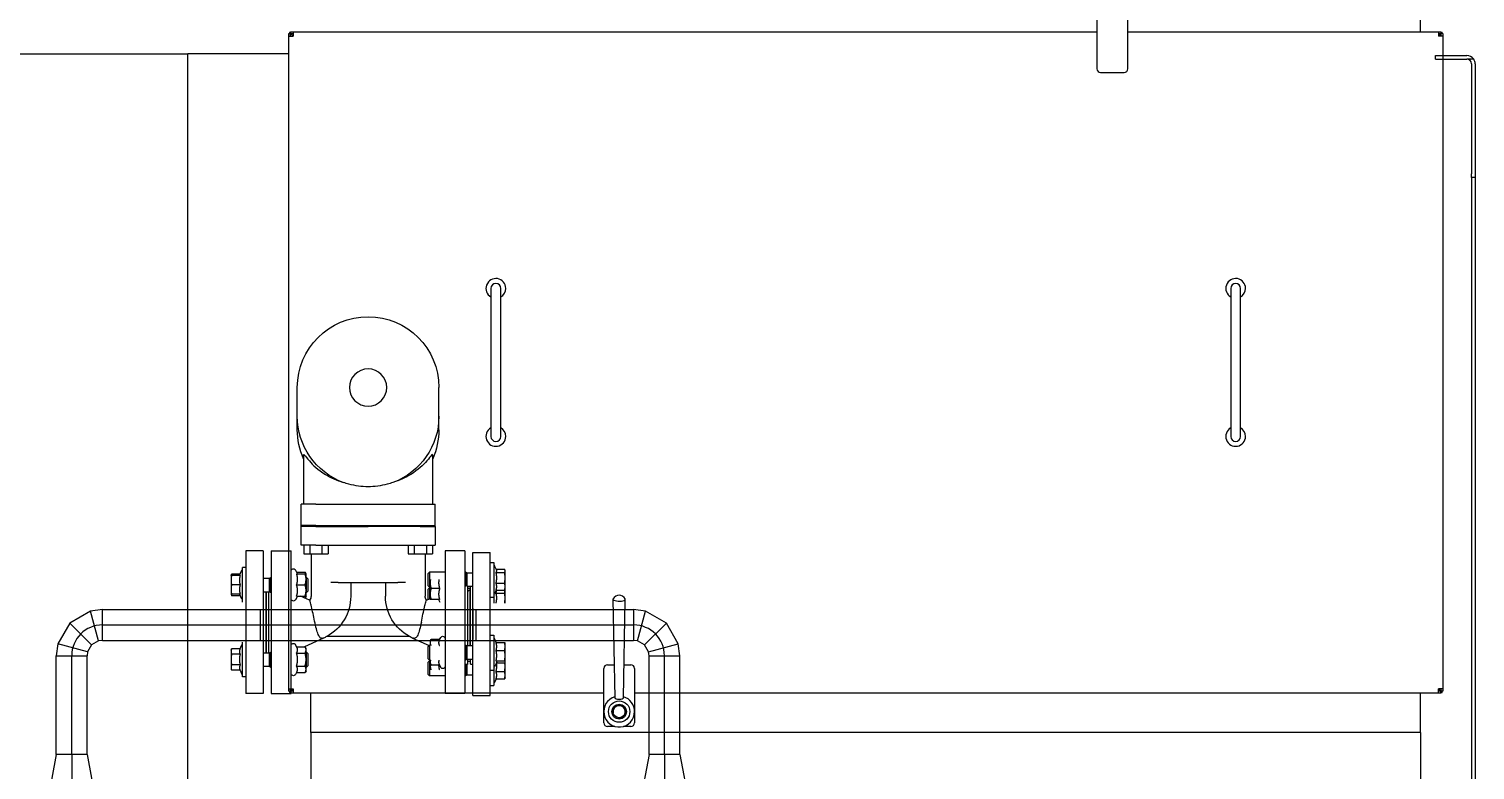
# Model space of a CAD drawing. Extents: x -681219 to -550379, y -242630 to -158199.
# Drawn here: x -580142 to -578969, y -224747 to -224146 of the extents above; entities that cross this region are included whole.
import ezdxf

# ---------------------------------------------------------------- set-up
doc = ezdxf.new("R2010")
doc.units = 0
doc.header["$LTSCALE"] = 1000
doc.linetypes.add('C2', pattern=[17, 14, -1, 1, -1])
doc.layers.get('0').update_dxf_attribs({"linetype": 'CONTINUOUS'})
for name, color, linetype in [('10', 1, 'CONTINUOUS'), ('DOTE_油脂（绿）', 7, 'CONTINUOUS'), ('GZDH011002241', 7, 'CONTINUOUS'), ('GZDH011002641', 7, 'CONTINUOUS'), ('GZDH011002741', 7, 'CONTINUOUS'), ('GZDH011002791', 7, 'CONTINUOUS'), ('GZDH011002821', 7, 'CONTINUOUS'), ('GZDH011002991', 7, 'CONTINUOUS'), ('GZDH011029721', 7, 'CONTINUOUS'), ('GZDH011032031', 7, 'CONTINUOUS'), ('GZDH011032261', 7, 'CONTINUOUS'), ('GZDH011039051', 7, 'CONTINUOUS'), ('PIPE-双管', 4, 'CONTINUOUS'), ('PIPE-油脂（绿）', 3, 'CONTINUOUS'), ('PIPE-给水', 3, 'CONTINUOUS'), ('Q02990157', 7, 'CONTINUOUS'), ('Q02990160', 7, 'CONTINUOUS'), ('中心线', 4, 'C2'), ('辅助线', 11, 'CONTINUOUS')]:
    doc.layers.add(name, color=color, linetype=linetype)
doc.layers.add('HEAT EXCHANGER', color=1, linetype='CONTINUOUS', lineweight=25)

# ---------------------------------------------------------------- blocks, each defined once
blk = doc.blocks.new('HEAT EXCHANGER')
at = {"layer": 'HEAT EXCHANGER'}
for p, q in [((4126, -929.5), (4151.2, -929.5)), ((4126, -932.5), (4126, -929.5)), ((4126, -932.5), (4151.2, -932.5)), ((4156.8, -932.5), (4151.2, -932.5)), ((4155, -936.3), (4155, -1025.5)), ((4158, -936.3), (4158, -1025.5)), ((4155, -1028.5), (4155, -1025.5)), ((4155, -1028.5), (4155, -1528.5)), ((4158, -1028.5), (4155, -1028.5)), ((4158, -1025.5), (4158, -1028.5)), ((4158, -1028.5), (4158, -1528.5))]:
    blk.add_line(p, q, dxfattribs=at)
for radius, start, end in [(6.8, 33.9745, 90), (3.8, 0, 90), (6.8, 0, 33.9745)]:
    blk.add_arc((4151.2, -936.3), radius, start, end, dxfattribs=at)
blk = doc.blocks.new('fushitu')
at = {"layer": 'GZDH011002241', "color": 7, "linetype": 'Continuous'}
for p, q in [((-712.5, -1092), (-712.5, -1048)), ((-709.5, -1045), (-704, -1045)), ((-696, -1045), (-690.5, -1045)), ((-687.5, -1048), (-687.5, -1092)), ((-703.5, -1095), (-709.5, -1095)), ((-690.5, -1095), (-696.5, -1095))]:
    blk.add_line(p, q, dxfattribs=at)
for centre, start, end in [((-709.5, -1048), 90, 180), ((-690.5, -1048), 0, 90), ((-709.5, -1092), 180, 270), ((-690.5, -1092), 270, 0)]:
    blk.add_arc(centre, 3, start, end, dxfattribs=at)
at = {"layer": 'GZDH011002641', "color": 7, "linetype": 'Continuous'}
for p, q in [((-950, -1095.5), (-950, -1068)), ((-50, -1095.5), (-50, -1068)), ((-950, -1100), (-950, -1095.5)), ((-50, -1100), (-50, -1095.5))]:
    blk.add_line(p, q, dxfattribs=at)
at = {"layer": 'GZDH011002741', "color": 7, "linetype": 'Continuous'}
for radius in [6, 5]:
    blk.add_circle((-700, -1083), radius, dxfattribs=at)
blk.add_arc((-700, -1083), 4.93, 255, 195, dxfattribs=at)
at = {"layer": 'GZDH011002791', "color": 7, "linetype": 'Continuous'}
for p, q in [((-50, -1100), (-950, -1100)), ((-950, -1100), (-950, -1800)), ((-50, -1100), (-50, -1800))]:
    blk.add_line(p, q, dxfattribs=at)
at = {"layer": 'GZDH011002821', "color": 7, "linetype": 'Continuous'}
for p, q in [((-1950, -550), (-1050, -550)), ((-1050, -550), (-1050, -1800))]:
    blk.add_line(p, q, dxfattribs=at)
at = {"layer": 'GZDH011002991', "color": 7, "linetype": 'Continuous'}
for p, q in [((-50, -532), (-50, -498)), ((-1050, -550), (-1049.8, -550))]:
    blk.add_line(p, q, dxfattribs=at)
at = {"layer": 'GZDH011029721', "color": 7, "linetype": 'Continuous'}
for p, q in [((-312.5, -468), (-312.5, -562)), ((-287.5, -562), (-287.5, -468)), ((-309.5, -565), (-290.5, -565))]:
    blk.add_line(p, q, dxfattribs=at)
for centre, start, end in [((-309.5, -562), 180, 270), ((-290.5, -562), 270, 0)]:
    blk.add_arc(centre, 3, start, end, dxfattribs=at)
at = {"layer": 'GZDH011032031', "color": 7, "linetype": 'Continuous'}
for p, q in [((-967.5, -532.5), (-967.5, -533.5)), ((-967.5, -532.5), (-964.5, -535.5)), ((-966.5, -532.5), (-967.5, -532.5)), ((-32.5, -532.5), (-35.5, -535.5)), ((-32.5, -532.5), (-33.5, -532.5)), ((-32.5, -533.5), (-32.5, -532.5)), ((-967.5, -1067.5), (-964.5, -1064.5)), ((-967.5, -1066.5), (-967.5, -1067.5)), ((-32.5, -1067.5), (-35.5, -1064.5)), ((-32.5, -1067.5), (-32.5, -1066.5)), ((-967.5, -1067.5), (-966.5, -1067.5)), ((-33.5, -1067.5), (-32.5, -1067.5))]:
    blk.add_line(p, q, dxfattribs=at)
at = {"layer": 'GZDH011032261', "color": 7, "linetype": 'Continuous'}
for p, q in [((-968, -533.5), (-966.5, -533.5)), ((-968, -535.5), (-968, -533.5)), ((-968, -535.5), (-964.5, -535.5)), ((-968, -1064.5), (-968, -535.5)), ((-966.5, -532), (-966.5, -533.5)), ((-966.5, -532), (-964.5, -532)), ((-966.5, -533.5), (-964.5, -533.5)), ((-966.5, -535.5), (-966.5, -533.5)), ((-964.5, -532), (-964.5, -535.5)), ((-964.5, -532), (-312.5, -532)), ((-287.5, -532), (-35.5, -532)), ((-35.5, -532), (-35.5, -535.5)), ((-35.5, -532), (-33.5, -532)), ((-35.5, -533.5), (-33.5, -533.5)), ((-32, -535.5), (-35.5, -535.5)), ((-33.5, -532), (-33.5, -533.5)), ((-32, -533.5), (-33.5, -533.5)), ((-33.5, -533.5), (-33.5, -535.5)), ((-32, -533.5), (-32, -535.5)), ((-32, -535.5), (-32, -1064.5)), ((-968, -1064.5), (-964.5, -1064.5)), ((-968, -1066.5), (-968, -1064.5)), ((-968, -1066.5), (-966.5, -1066.5)), ((-966.5, -1066.5), (-966.5, -1064.5)), ((-966.5, -1068), (-966.5, -1066.5)), ((-964.5, -1066.5), (-966.5, -1066.5)), ((-964.5, -1064.5), (-964.5, -1068)), ((-32, -1064.5), (-35.5, -1064.5)), ((-35.5, -1068), (-35.5, -1064.5)), ((-33.5, -1066.5), (-35.5, -1066.5)), ((-33.5, -1064.5), (-33.5, -1066.5)), ((-32, -1066.5), (-33.5, -1066.5)), ((-33.5, -1068), (-33.5, -1066.5)), ((-32, -1064.5), (-32, -1066.5)), ((-964.5, -1068), (-966.5, -1068)), ((-712.5, -1068), (-964.5, -1068)), ((-35.5, -1068), (-687.5, -1068)), ((-33.5, -1068), (-35.5, -1068))]:
    blk.add_line(p, q, dxfattribs=at)
at = {"layer": 'GZDH011039051', "color": 7, "linetype": 'Continuous'}
for p, q in [((-1044, -550), (-1049.8, -550)), ((-968, -550), (-1044, -550))]:
    blk.add_line(p, q, dxfattribs=at)
at = {"layer": 'Q02990157', "color": 7, "linetype": 'Continuous'}
for p, q in [((-705, -991.9), (-703.5, -1071.7)), ((-696.5, -1071.7), (-695, -991.9))]:
    blk.add_line(p, q, dxfattribs=at)
blk.add_circle((-700, -1083), 8.67, dxfattribs=at)
for centre, radius, start, end in [((-700, -994.4), 5.67, 90, 149.9478), ((-700, -994.4), 5.67, 30.0522, 90), ((-700, -1083), 12.5, 106.4019, 0), ((-700, -1083), 12.5, 0, 73.5981)]:
    blk.add_arc(centre, radius, start, end, dxfattribs=at)
for centre, major_axis, start_param, end_param in [((-700, -991.8), (-5, 0), 0, 3.33695), ((-700, -991.8), (-5, 0), 6.087828, 6.283185), ((-700, -1071.7), (-3.52, 0), 0.006353, 3.135239)]:
    blk.add_ellipse(centre, major_axis=major_axis, ratio=0.34202, start_param=start_param, end_param=end_param, dxfattribs=at)
at = {"layer": 'Q02990160', "color": 7, "linetype": 'Continuous'}
for p, q in [((-804, -740), (-804, -754)), ((-796, -754), (-796, -740)), ((-204, -740), (-204, -754)), ((-196, -754), (-196, -740)), ((-804, -754), (-804, -846)), ((-796, -846), (-796, -754)), ((-204, -754), (-204, -846)), ((-196, -846), (-196, -754)), ((-804, -846), (-804, -860)), ((-796, -860), (-796, -846)), ((-204, -846), (-204, -860)), ((-196, -860), (-196, -846))]:
    blk.add_line(p, q, dxfattribs=at)
for centre, radius, start, end in [((-800, -740), 8, 0, 240), ((-800, -740), 4, 0, 180), ((-200, -740), 8, 0, 240), ((-200, -740), 4, 0, 180), ((-800, -740), 8, 300, 0), ((-200, -740), 8, 300, 0), ((-800, -860), 8, 120, 0), ((-800, -860), 8, 0, 60), ((-200, -860), 8, 120, 0), ((-200, -860), 8, 0, 60), ((-800, -860), 4, 180, 0), ((-200, -860), 4, 180, 0)]:
    blk.add_arc(centre, radius, start, end, dxfattribs=at)
at = {"layer": '辅助线'}
blk.add_blockref('HEAT EXCHANGER', (-4163.8, 378.3), dxfattribs=at)
blk = doc.blocks.new('24SE')
at = {"layer": '10', "color": 0}
for p, q in [((-548478.5, -184162.8), (-548478.5, -184128.6)), ((-548363.8, -184162.8), (-548363.8, -184128.6)), ((-548363.8, -184162.8), (-548363.8, -184151.8)), ((-548473.5, -184183.3), (-548473.5, -184223.2)), ((-548368.9, -184183.3), (-548368.9, -184223.2)), ((-548475.5, -184240.3), (-548475.5, -184223.2)), ((-548463.5, -184223.2), (-548475.5, -184223.2)), ((-548378.9, -184223.2), (-548463.5, -184223.2)), ((-548378.9, -184223.2), (-548366.9, -184223.2)), ((-548366.9, -184240.3), (-548366.9, -184223.2)), ((-548463.5, -184240.3), (-548475.5, -184240.3)), ((-548475.5, -184241.3), (-548475.5, -184240.3)), ((-548463.5, -184241.3), (-548475.5, -184241.3)), ((-548475.5, -184241.3), (-548475.5, -184256.4)), ((-548468.6, -184240.3), (-548468.6, -184241.3)), ((-548421.2, -184240.3), (-548463.5, -184240.3)), ((-548463.5, -184241.3), (-548421.2, -184241.3)), ((-548458.5, -184240.3), (-548458.5, -184241.3)), ((-548378.9, -184240.3), (-548421.2, -184240.3)), ((-548378.9, -184241.3), (-548421.2, -184241.3)), ((-548383.9, -184240.3), (-548383.9, -184241.3)), ((-548378.9, -184240.3), (-548366.9, -184240.3)), ((-548378.9, -184241.3), (-548366.9, -184241.3)), ((-548373.8, -184240.3), (-548373.8, -184241.3)), ((-548366.9, -184241.3), (-548366.9, -184240.3)), ((-548366.9, -184256.4), (-548366.9, -184241.3)), ((-548463.5, -184256.4), (-548475.5, -184256.4)), ((-548473.4, -184256.4), (-548473.4, -184263.4)), ((-548468.5, -184256.4), (-548468.5, -184263.4)), ((-548378.9, -184256.4), (-548463.5, -184256.4)), ((-548458.6, -184256.4), (-548458.6, -184263.4)), ((-548453.6, -184256.4), (-548453.6, -184263.4)), ((-548388.7, -184256.4), (-548388.7, -184263.4)), ((-548383.8, -184256.4), (-548383.8, -184263.4)), ((-548378.9, -184256.4), (-548366.9, -184256.4)), ((-548373.9, -184256.4), (-548373.9, -184263.4)), ((-548369, -184256.4), (-548369, -184263.4)), ((-548523.1, -184270.3), (-548523.1, -184298.5)), ((-548520.3, -184270.3), (-548523.1, -184270.3)), ((-548520.3, -184378.1), (-548520.3, -184262.4)), ((-548506.2, -184262.4), (-548520.3, -184262.4)), ((-548506.2, -184378.1), (-548506.2, -184262.4)), ((-548499.7, -184260.9), (-548499.7, -184376.6)), ((-548499.7, -184260.9), (-548483.6, -184260.9)), ((-548483.6, -184260.9), (-548483.6, -184376.6)), ((-548468.5, -184263.4), (-548473.4, -184263.4)), ((-548458.6, -184263.4), (-548468.5, -184263.4)), ((-548467.5, -184263.4), (-548467.5, -184297.7)), ((-548453.6, -184263.4), (-548458.6, -184263.4)), ((-548383.8, -184263.4), (-548388.7, -184263.4)), ((-548373.9, -184263.4), (-548383.8, -184263.4)), ((-548374.9, -184263.4), (-548374.9, -184297.7)), ((-548369, -184263.4), (-548373.9, -184263.4)), ((-548358.8, -184376.6), (-548358.8, -184260.9)), ((-548342.7, -184260.9), (-548358.8, -184260.9)), ((-548342.7, -184260.9), (-548342.7, -184376.6)), ((-548336.2, -184260.9), (-548336.2, -184376.6)), ((-548336.2, -184260.9), (-548322.1, -184260.9)), ((-548322.1, -184260.9), (-548322.1, -184376.6)), ((-548532.3, -184276.8), (-548532.2, -184276.4)), ((-548532.3, -184277.2), (-548532.3, -184276.8)), ((-548532.3, -184282.8), (-548532.3, -184277.2)), ((-548532.3, -184290), (-548532.3, -184282.8)), ((-548525.1, -184275.8), (-548532, -184275.8)), ((-548525, -184278.5), (-548532, -184278.5)), ((-548525.4, -184276.4), (-548523.8, -184273)), ((-548506.2, -184278.9), (-548501.3, -184278.9)), ((-548501.3, -184278.9), (-548500.2, -184278.3)), ((-548501.3, -184278.9), (-548501.3, -184289.6)), ((-548500.2, -184278.3), (-548500.2, -184289.9)), ((-548500.2, -184278.3), (-548499.7, -184278.3)), ((-548483.6, -184278.3), (-548471.1, -184278.3)), ((-548471.1, -184278.3), (-548471.1, -184290.4)), ((-548470, -184279.4), (-548471.1, -184278.3)), ((-548470, -184289.3), (-548470, -184279.4)), ((-548372.4, -184283.6), (-548371.3, -184282.5)), ((-548372.4, -184283.6), (-548372.4, -184293.5)), ((-548371.3, -184294.6), (-548371.3, -184282.5)), ((-548370.9, -184282.5), (-548371.3, -184282.5)), ((-548370.9, -184279.5), (-548370.1, -184278.1)), ((-548370.9, -184284), (-548370.9, -184279.5)), ((-548363.2, -184278.1), (-548370.1, -184278.1)), ((-548363.2, -184279.5), (-548370.1, -184279.5)), ((-548364, -184279.5), (-548362.2, -184276.4)), ((-548342.2, -184282.5), (-548342.7, -184282.5)), ((-548342.2, -184294.6), (-548342.2, -184282.5)), ((-548341.1, -184283), (-548342.2, -184282.5)), ((-548341.1, -184294.1), (-548341.1, -184283)), ((-548336.2, -184283), (-548341.1, -184283)), ((-548322.1, -184274.5), (-548319.3, -184274.5)), ((-548319.3, -184302.6), (-548319.3, -184274.5)), ((-548316.8, -184281), (-548318.6, -184277.2)), ((-548317.4, -184279.8), (-548310.4, -184279.8)), ((-548317.4, -184281), (-548310.4, -184281)), ((-548310.1, -184281), (-548310.4, -184279.8)), ((-548310.1, -184281), (-548310.1, -184284.8)), ((-548532.3, -184291.9), (-548532.3, -184290)), ((-548532.3, -184299.3), (-548532.3, -184291.9)), ((-548532.3, -184291.9), (-548532.2, -184292.3)), ((-548525, -184287.1), (-548532, -184287.1)), ((-548525, -184292.9), (-548532, -184292.9)), ((-548525, -184295.2), (-548532, -184295.2)), ((-548525.1, -184292.9), (-548523.8, -184295.8)), ((-548506.2, -184289.9), (-548501.7, -184289.9)), ((-548504.2, -184338), (-548504.2, -184289.9)), ((-548504.2, -184291.5), (-548501.7, -184291.5)), ((-548504.2, -184292.5), (-548504, -184292.4)), ((-548504, -184338), (-548504, -184292.4)), ((-548501.7, -184293.7), (-548504, -184292.4)), ((-548501.7, -184289.6), (-548501.7, -184338)), ((-548479.2, -184291.5), (-548472.3, -184291.5)), ((-548471.5, -184284.9), (-548471.5, -184286.9)), ((-548471.5, -184286.9), (-548471.5, -184296)), ((-548471.5, -184290.4), (-548471.1, -184290.4)), ((-548471.5, -184290.9), (-548471.1, -184290.9)), ((-548470, -184289.3), (-548471.1, -184290.4)), ((-548471.1, -184290.9), (-548471.1, -184299.8)), ((-548470, -184292), (-548471.1, -184290.9)), ((-548470, -184300.2), (-548470, -184292)), ((-548451.4, -184286.6), (-548445.3, -184286.6)), ((-548436.1, -184286.6), (-548445.3, -184286.6)), ((-548406.3, -184286.6), (-548436.1, -184286.6)), ((-548435.3, -184286.6), (-548435.3, -184297.7)), ((-548407.1, -184286.6), (-548407.1, -184297.7)), ((-548397, -184286.6), (-548406.3, -184286.6)), ((-548397, -184286.6), (-548391, -184286.6)), ((-548372.4, -184293.5), (-548371.3, -184294.6)), ((-548370.9, -184294.6), (-548371.3, -184294.6)), ((-548370.9, -184293.1), (-548370.9, -184284)), ((-548370.9, -184297.6), (-548370.9, -184293.1)), ((-548363.2, -184288.6), (-548370.1, -184288.6)), ((-548342.2, -184294.6), (-548342.7, -184294.6)), ((-548341.1, -184294.1), (-548342.2, -184294.6)), ((-548336.2, -184294.1), (-548341.1, -184294.1)), ((-548340.7, -184343.5), (-548340.7, -184294.1)), ((-548338.4, -184294.1), (-548338.4, -184343.5)), ((-548338.2, -184294.1), (-548338.2, -184343.5)), ((-548317.4, -184288.6), (-548310.4, -184288.6)), ((-548310.1, -184284.8), (-548310.1, -184292.3)), ((-548310.1, -184292.3), (-548310.1, -184296.1)), ((-548532.3, -184303.4), (-548532.3, -184299.3)), ((-548523.1, -184298.5), (-548523.1, -184303.3)), ((-548520.3, -184298.5), (-548523.1, -184298.5)), ((-548478.4, -184300.5), (-548479.5, -184302.4)), ((-548479.2, -184300.5), (-548472.3, -184300.5)), ((-548471.5, -184296), (-548471.5, -184300.5)), ((-548468.6, -184300.9), (-548471.5, -184299.6)), ((-548373.8, -184300.9), (-548366.5, -184297.6)), ((-548370.9, -184297.6), (-548370.1, -184299)), ((-548363.2, -184297.6), (-548370.1, -184297.6)), ((-548369.6, -184299), (-548370.1, -184299)), ((-548364, -184297.6), (-548362.2, -184300.7)), ((-548316.8, -184296.1), (-548318.6, -184299.9)), ((-548317.4, -184296.1), (-548310.4, -184296.1)), ((-548317.4, -184297.3), (-548310.4, -184297.3)), ((-548310.1, -184296.1), (-548310.4, -184297.3)), ((-548523.1, -184329.4), (-548523.1, -184357.6)), ((-548520.3, -184329.4), (-548523.1, -184329.4)), ((-548454.8, -184330.4), (-548387.6, -184330.4)), ((-548532.3, -184336), (-548532.2, -184335.8)), ((-548532.3, -184338.5), (-548532.3, -184336)), ((-548532.3, -184345.9), (-548532.3, -184338.5)), ((-548525, -184335.2), (-548532, -184335.2)), ((-548525, -184341.7), (-548532, -184341.7)), ((-548525.2, -184335.2), (-548523.8, -184332.1)), ((-548506.2, -184338), (-548501.3, -184338)), ((-548501.3, -184338), (-548500.2, -184337.5)), ((-548501.3, -184338), (-548501.3, -184349)), ((-548500.2, -184337.5), (-548500.2, -184349.6)), ((-548500.2, -184337.5), (-548499.7, -184337.5)), ((-548479.2, -184332.8), (-548480.2, -184331.1)), ((-548479.2, -184332.8), (-548472.3, -184332.8)), ((-548471.5, -184334.2), (-548472.3, -184332.8)), ((-548471.6, -184337.5), (-548471.1, -184337.5)), ((-548471.5, -184334.2), (-548471.5, -184335.4)), ((-548471.5, -184335.4), (-548471.5, -184337.5)), ((-548471.1, -184337.5), (-548471.1, -184349.6)), ((-548470, -184338.6), (-548471.1, -184337.5)), ((-548457.3, -184331.6), (-548470.8, -184337.7)), ((-548470, -184348.5), (-548470, -184338.6)), ((-548385.1, -184331.6), (-548369.6, -184338.6)), ((-548370.9, -184340), (-548370.1, -184338.6)), ((-548370.9, -184341.2), (-548370.9, -184340)), ((-548370.9, -184349), (-548370.9, -184341.2)), ((-548363.2, -184338.6), (-548370.1, -184338.6)), ((-548363.2, -184338.6), (-548362.2, -184336.9)), ((-548319.3, -184363.1), (-548319.3, -184334.9)), ((-548317.4, -184340.3), (-548318.6, -184337.6)), ((-548317.4, -184340.3), (-548310.4, -184340.3)), ((-548310.1, -184341.5), (-548310.4, -184340.3)), ((-548310.1, -184341.5), (-548310.1, -184342.5)), ((-548532.3, -184350.9), (-548532.3, -184345.9)), ((-548532.3, -184351.1), (-548532.3, -184350.9)), ((-548532.3, -184354.5), (-548532.3, -184351.1)), ((-548532.3, -184351.1), (-548532.2, -184351.2)), ((-548525, -184350), (-548532, -184350)), ((-548525.2, -184351.8), (-548532, -184351.8)), ((-548525.5, -184351.2), (-548523.8, -184354.9)), ((-548506.2, -184349), (-548501.3, -184349)), ((-548504.2, -184352.9), (-548506.2, -184352.9)), ((-548504.2, -184352.9), (-548504.2, -184349)), ((-548504.2, -184350.6), (-548501.7, -184350.6)), ((-548501.7, -184349), (-548501.7, -184353)), ((-548501.7, -184353), (-548499.7, -184353)), ((-548501.3, -184349), (-548500.2, -184349.6)), ((-548501.3, -184353), (-548501.3, -184361.6)), ((-548500.2, -184349.6), (-548499.7, -184349.6)), ((-548500.2, -184353), (-548500.2, -184362.2)), ((-548479.2, -184353.7), (-548480.2, -184355.5)), ((-548479.2, -184353.7), (-548472.3, -184353.7)), ((-548471.5, -184352.3), (-548472.3, -184353.7)), ((-548471.7, -184349.6), (-548471.1, -184349.6)), ((-548471.5, -184349.6), (-548471.5, -184351.1)), ((-548471.5, -184350.1), (-548471.1, -184350.1)), ((-548471.5, -184351.1), (-548471.5, -184352.3)), ((-548471.5, -184352.3), (-548471.5, -184353.6)), ((-548471.5, -184353.6), (-548471.5, -184356)), ((-548470, -184348.5), (-548471.1, -184349.6)), ((-548471.1, -184350.1), (-548471.1, -184362.2)), ((-548470, -184351.2), (-548471.1, -184350.1)), ((-548470, -184361.1), (-548470, -184351.2)), ((-548372.4, -184344.1), (-548371.3, -184343)), ((-548372.4, -184344.1), (-548372.4, -184354)), ((-548372.4, -184354), (-548371.3, -184355.1)), ((-548371.3, -184355.1), (-548371.3, -184343)), ((-548370.9, -184343), (-548371.3, -184343)), ((-548370.9, -184356.9), (-548370.9, -184349)), ((-548363.2, -184343.8), (-548370.1, -184343.8)), ((-548342.2, -184343), (-548342.7, -184343)), ((-548342.2, -184355.1), (-548342.2, -184343)), ((-548341.1, -184343.5), (-548342.2, -184343)), ((-548341.1, -184354.5), (-548341.1, -184343.5)), ((-548336.2, -184343.5), (-548341.1, -184343.5)), ((-548317.4, -184344.7), (-548310.4, -184344.7)), ((-548317.4, -184353.4), (-548310.4, -184353.4)), ((-548310.1, -184342.5), (-548310.1, -184349)), ((-548310.1, -184349), (-548310.1, -184355.6)), ((-548532.3, -184361.7), (-548532.3, -184354.5)), ((-548532.3, -184363.7), (-548532.3, -184361.7)), ((-548532.3, -184363.7), (-548532.2, -184364.1)), ((-548525, -184358.8), (-548532, -184358.8)), ((-548525, -184364.6), (-548532, -184364.6)), ((-548525.1, -184364.6), (-548523.8, -184367.5)), ((-548523.1, -184357.6), (-548523.1, -184370.2)), ((-548520.3, -184357.6), (-548523.1, -184357.6)), ((-548506.2, -184361.6), (-548501.3, -184361.6)), ((-548501.3, -184361.6), (-548500.2, -184362.2)), ((-548500.2, -184362.2), (-548499.7, -184362.2)), ((-548483.6, -184362.2), (-548471.1, -184362.2)), ((-548470, -184361.1), (-548471.1, -184362.2)), ((-548370.9, -184355.1), (-548371.3, -184355.1)), ((-548370.9, -184358.1), (-548370.9, -184356.9)), ((-548370.9, -184358.1), (-548370.1, -184359.5)), ((-548363.2, -184354.3), (-548370.1, -184354.3)), ((-548363.2, -184359.5), (-548370.1, -184359.5)), ((-548363.2, -184359.5), (-548362.2, -184361.2)), ((-548342.2, -184355.1), (-548342.7, -184355.1)), ((-548341.1, -184354.5), (-548342.2, -184355.1)), ((-548336.2, -184354.5), (-548341.1, -184354.5)), ((-548322.1, -184363.1), (-548319.3, -184363.1)), ((-548317.4, -184357.7), (-548318.6, -184360.4)), ((-548317.4, -184357.7), (-548310.4, -184357.7)), ((-548310.1, -184356.6), (-548310.4, -184357.7)), ((-548310.1, -184355.6), (-548310.1, -184356.6)), ((-548520.3, -184370.2), (-548523.1, -184370.2)), ((-548499.7, -184376.6), (-548483.6, -184376.6)), ((-548342.7, -184376.6), (-548358.8, -184376.6)), ((-548336.2, -184376.6), (-548322.1, -184376.6)), ((-548506.2, -184378.1), (-548520.3, -184378.1))]:
    blk.add_line(p, q, dxfattribs=at)
blk.add_circle((-548421.2, -184128.6), 15.1, dxfattribs=at)
for centre, radius, start, end in [((-548421.2, -184128.6), 57.4, 0, 180), ((-548421.2, -184151.8), 57.4, 180, 249.459), ((-548421.2, -184151.8), 57.4, 290.541, 0), ((-548421.2, -184162.8), 57.4, 180, 204.1775), ((-548421.2, -184162.8), 57.4, 335.8225, 0), ((-548522.1, -184273.8), 1.81, 123.749, 155), ((-548360.6, -184277.3), 1.81, 0, 150), ((-548320.3, -184277.9), 1.81, 25, 56.251), ((-548522.1, -184295), 1.81, 205, 236.251), ((-548472.5, -184297.7), 5.03, 320.5831, 0), ((-548472.5, -184297.7), 37.2, 298.3849, 0), ((-548369.9, -184297.7), 37.2, 180, 241.6151), ((-548369.9, -184297.7), 5.03, 180, 219.4169), ((-548360.6, -184299.8), 1.81, 210, 0), ((-548481.8, -184332), 1.81, 30, 180), ((-548472.5, -184297.7), 37.2, 294.1846, 298.3849), ((-548369.9, -184297.7), 37.2, 241.6151, 245.8154), ((-548522.1, -184332.9), 1.81, 123.749, 155), ((-548360.6, -184337.8), 1.81, 0, 150), ((-548320.3, -184338.4), 1.81, 25, 56.251), ((-548522.1, -184354.1), 1.81, 205, 236.251), ((-548481.8, -184354.6), 1.81, 180, 330), ((-548360.6, -184360.3), 1.81, 210, 0), ((-548320.3, -184359.6), 1.81, 303.749, 335), ((-548522.1, -184366.7), 1.81, 205, 236.251)]:
    blk.add_arc(centre, radius, start, end, dxfattribs=at)
for points, knots in [([(-548473.5, -184183.3), (-548473.5, -184183.2), (-548473.5, -184183.2), (-548473.5, -184182.7), (-548473.3, -184182.8), (-548471.9, -184184.3), (-548470.6, -184186.1), (-548466.1, -184191.2), (-548461.8, -184195.3), (-548451.6, -184201.6), (-548446.7, -184203.8), (-548441.3, -184205.5)], [-7.61679, -7.61679, -7.61679, -7.61679, -7.558263, -7.558263, -6.227341, -6.227341, -4.475365, -4.475365, -1.820804, -1.820804, 0, 0, 0, 0]), ([(-548368.9, -184183.3), (-548368.9, -184183.2), (-548368.9, -184183.2), (-548368.9, -184182.7), (-548369.1, -184182.8), (-548370.5, -184184.3), (-548371.8, -184186.1), (-548376.3, -184191.2), (-548380.5, -184195.3), (-548390.8, -184201.6), (-548395.6, -184203.8), (-548401.1, -184205.5)], [-7.61679, -7.61679, -7.61679, -7.61679, -7.558263, -7.558263, -6.227341, -6.227341, -4.475365, -4.475365, -1.820804, -1.820804, 0, 0, 0, 0]), ([(-548441.3, -184205.5), (-548439.8, -184206), (-548438.3, -184206.5), (-548434.2, -184207.6), (-548431.6, -184208.1), (-548426.4, -184208.8), (-548423.7, -184209), (-548418.6, -184209), (-548416, -184208.8), (-548410.8, -184208.1), (-548408.2, -184207.6), (-548404.1, -184206.5), (-548402.6, -184206), (-548401.1, -184205.5)], [24.785807, 24.785807, 24.785807, 24.785807, 25.264963, 25.264963, 26.022979, 26.022979, 26.780995, 26.780995, 27.53901, 27.53901, 28.297026, 28.297026, 28.776182, 28.776182, 28.776182, 28.776182]), ([(-548464.4, -184318.8), (-548464.4, -184318.8), (-548464.4, -184318.8), (-548464.8, -184316.6), (-548465.3, -184314.4), (-548466.1, -184310.2), (-548466.6, -184308.2), (-548467.4, -184304.9), (-548467.7, -184303.6), (-548468.3, -184301.7), (-548468.5, -184301.1), (-548468.6, -184300.9), (-548468.6, -184300.9), (-548468.6, -184300.9)], [-7.841557, -7.841557, -7.841557, -7.841557, -7.841305, -7.841305, -7.1771, -7.1771, -6.498327, -6.498327, -5.856736, -5.856736, -5.260183, -5.260183, -5.127311, -5.127311, -5.127311, -5.127311]), ([(-548385.1, -184331.6), (-548385.1, -184331.6), (-548385.1, -184331.6), (-548384.7, -184331.8), (-548384.3, -184331.9), (-548383.5, -184331.9), (-548383.2, -184331.8), (-548382.2, -184331.3), (-548381.7, -184330.6), (-548380.6, -184328.6), (-548380.1, -184327.1), (-548379.1, -184323.7), (-548378.6, -184321.7), (-548377.7, -184317.5), (-548377.3, -184315.3), (-548376.4, -184311.2), (-548376, -184309.2), (-548375.2, -184305.7), (-548374.9, -184304.3), (-548374.2, -184302.1), (-548374, -184301.4), (-548373.8, -184300.9), (-548373.8, -184300.9), (-548373.8, -184300.9)], [-0.005269, -0.005269, -0.005269, -0.005269, 0, 0, 0.286091, 0.286091, 0.56002, 0.56002, 1.091845, 1.091845, 1.694136, 1.694136, 2.324016, 2.324016, 2.983259, 2.983259, 3.631204, 3.631204, 4.282955, 4.282955, 4.889609, 4.889609, 5.12731, 5.12731, 5.12731, 5.12731]), ([(-548464.4, -184318.8), (-548463.9, -184320.9), (-548463.5, -184322.9), (-548462.5, -184326.4), (-548462, -184328), (-548460.9, -184330.3), (-548460.4, -184331.1), (-548459.4, -184331.8), (-548459, -184331.9), (-548458.2, -184331.9), (-548457.8, -184331.8), (-548457.3, -184331.6), (-548457.3, -184331.6), (-548457.3, -184331.6)], [7.841557, 7.841557, 7.841557, 7.841557, 8.475893, 8.475893, 9.082639, 9.082639, 9.650592, 9.650592, 9.948466, 9.948466, 10.260188, 10.260188, 10.265464, 10.265464, 10.265464, 10.265464])]:
    blk.add_open_spline(points, degree=3, knots=knots, dxfattribs=at)
for points, weights in [([(-548532.3, -184277.2), (-548532.3, -184276.6), (-548532, -184275.8)], [1, 1.0379548493, 1]), ([(-548532, -184278.5), (-548532.3, -184277.8), (-548532.3, -184277.2)], [1, 1.0379548493, 1]), ([(-548532.3, -184282.8), (-548532.3, -184280.8), (-548532, -184278.5)], [1, 1.0379548493, 1]), ([(-548532, -184287.1), (-548532.3, -184284.8), (-548532.3, -184282.8)], [1, 1.0379548493, 1]), ([(-548525, -184278.5), (-548525.8, -184277.4), (-548525.4, -184276.4)], [1.16401096338, 1.30719976446, 1.22266959843]), ([(-548525, -184287.1), (-548526, -184282.8), (-548525, -184278.5)], [1.16401096338, 1.3440840861, 1.16401096338]), ([(-548370.1, -184279.5), (-548370.9, -184279.5), (-548370.9, -184279.5)], [1, 1.0379548493, 1]), ([(-548370.9, -184284), (-548370.9, -184281.9), (-548370.1, -184279.5)], [1, 1.0379548493, 1]), ([(-548370.7, -184279.5), (-548370.5, -184278.8), (-548370.1, -184278.1)], [1.01895290532, 1.01965956375, 1]), ([(-548364, -184284), (-548364, -184281.9), (-548363.2, -184279.5)], [1, 1.05640291701, 1.03586285258]), ([(-548317.4, -184281), (-548316.4, -184284.8), (-548317.4, -184288.6)], [1.16401096338, 1.3440840861, 1.16401096338]), ([(-548310.4, -184279.8), (-548310.3, -184280.5), (-548310.2, -184281)], [1, 1.01965956375, 1.01895290532]), ([(-548310.1, -184281), (-548310.1, -184281), (-548310.4, -184281)], [1, 1.0379548493, 1]), ([(-548310.4, -184281), (-548310.1, -184283), (-548310.1, -184284.8)], [1, 1.0379548493, 1]), ([(-548532.3, -184290), (-548532.3, -184288.6), (-548532, -184287.1)], [1, 1.0379548493, 1]), ([(-548532, -184292.9), (-548532.3, -184291.3), (-548532.3, -184290)], [1, 1.0379548493, 1]), ([(-548532, -184295.2), (-548532.3, -184293.4), (-548532.3, -184291.9)], [1, 1.03794203084, 1.00002562826]), ([(-548532.3, -184299.3), (-548532.3, -184297.4), (-548532, -184295.2)], [1, 1.0379548493, 1]), ([(-548532.2, -184292.3), (-548532.1, -184292.6), (-548532, -184292.9)], [1.01847565779, 1.0158916115, 1]), ([(-548525, -184292.9), (-548526, -184290), (-548525, -184287.1)], [1.16401096338, 1.3440840861, 1.16401096338]), ([(-548525, -184295.2), (-548525.4, -184294), (-548525.5, -184292.9)], [1.16401096338, 1.22497621051, 1.24466087894]), ([(-548525, -184303.3), (-548526, -184299.2), (-548525, -184295.2)], [1.17026564471, 1.34090046011, 1.16401096338]), ([(-548478.4, -184286.9), (-548478.4, -184289), (-548479.2, -184291.5)], [1, 1.05640291701, 1.03586285258]), ([(-548479.2, -184291.5), (-548478.4, -184293.9), (-548478.4, -184296)], [1.03586285258, 1.05640291701, 1]), ([(-548478.7, -184284.2), (-548478.4, -184285.6), (-548478.4, -184286.9)], [1.04028364594, 1.03471834505, 1]), ([(-548471.5, -184286.9), (-548471.5, -184289), (-548472.3, -184291.5)], [1, 1.0379548493, 1]), ([(-548472.3, -184291.5), (-548471.5, -184293.9), (-548471.5, -184296)], [1, 1.0379548493, 1]), ([(-548471.8, -184284.2), (-548471.5, -184285.6), (-548471.5, -184286.9)], [1.01788974303, 1.02352070497, 1]), ([(-548370.1, -184288.6), (-548370.9, -184286.1), (-548370.9, -184284)], [1, 1.0379548493, 1]), ([(-548370.9, -184293.1), (-548370.9, -184291), (-548370.1, -184288.6)], [1, 1.0379548493, 1]), ([(-548370.1, -184297.6), (-548370.9, -184295.2), (-548370.9, -184293.1)], [1, 1.0379548493, 1]), ([(-548363.2, -184288.6), (-548364, -184286.1), (-548364, -184284)], [1.03586285258, 1.05640291701, 1]), ([(-548364, -184293.1), (-548364, -184291), (-548363.2, -184288.6)], [1, 1.05640291701, 1.03586285258]), ([(-548363.2, -184297.6), (-548364, -184295.2), (-548364, -184293.1)], [1.03586285258, 1.05640291701, 1]), ([(-548317.4, -184288.6), (-548316.4, -184292.3), (-548317.4, -184296.1)], [1.16401096338, 1.3440840861, 1.16401096338]), ([(-548310.1, -184284.8), (-548310.1, -184286.5), (-548310.4, -184288.6)], [1, 1.0379548493, 1]), ([(-548310.4, -184288.6), (-548310.1, -184290.6), (-548310.1, -184292.3)], [1, 1.0379548493, 1]), ([(-548310.1, -184292.3), (-548310.1, -184294.1), (-548310.4, -184296.1)], [1, 1.0379548493, 1]), ([(-548532, -184303.4), (-548532.3, -184301.2), (-548532.3, -184299.3)], [1.00127997742, 1.03730368917, 1]), ([(-548478.4, -184296), (-548478.4, -184298.1), (-548479.2, -184300.5)], [1, 1.05640291701, 1.03586285258]), ([(-548471.5, -184296), (-548471.5, -184298.1), (-548472.3, -184300.5)], [1, 1.0379548493, 1]), ([(-548472.3, -184300.5), (-548471.5, -184300.5), (-548471.5, -184300.5)], [1, 1.0379548493, 1]), ([(-548370.9, -184297.6), (-548370.9, -184297.6), (-548370.1, -184297.6)], [1, 1.0379548493, 1]), ([(-548370.1, -184299), (-548370.5, -184298.3), (-548370.7, -184297.6)], [1, 1.01965956375, 1.01895290532]), ([(-548310.4, -184296.1), (-548310.1, -184296.1), (-548310.1, -184296.1)], [1, 1.0379548493, 1]), ([(-548310.2, -184296.1), (-548310.3, -184296.7), (-548310.4, -184297.3)], [1.01895290532, 1.01965956375, 1]), ([(-548532.3, -184338.5), (-548532.3, -184337), (-548532, -184335.2)], [1, 1.0379548493, 1]), ([(-548532, -184341.7), (-548532.3, -184340), (-548532.3, -184338.5)], [1, 1.0379548493, 1]), ([(-548532.3, -184345.9), (-548532.3, -184343.9), (-548532, -184341.7)], [1, 1.0379548493, 1]), ([(-548532, -184335.2), (-548532.2, -184335.5), (-548532.2, -184335.8)], [1, 1.02337442296, 1.01795865659]), ([(-548525, -184341.7), (-548526, -184338.5), (-548525, -184335.2)], [1.16401096338, 1.3440840861, 1.16401096338]), ([(-548525, -184350), (-548526, -184345.9), (-548525, -184341.7)], [1.16401096338, 1.3440840861, 1.16401096338]), ([(-548479.2, -184332.8), (-548478.4, -184334.2), (-548478.4, -184335.4)], [1.03586285258, 1.05640291701, 1]), ([(-548478.4, -184335.4), (-548478.4, -184336.5), (-548479, -184337.6)], [1, 1.04721343005, 1.04051342717]), ([(-548472.3, -184332.8), (-548471.5, -184334.2), (-548471.5, -184335.4)], [1, 1.0379548493, 1]), ([(-548471.5, -184335.4), (-548471.5, -184336.5), (-548472.1, -184337.6)], [1, 1.03186167989, 1.01022997678]), ([(-548370.9, -184341.2), (-548370.9, -184340), (-548370.1, -184338.6)], [1, 1.0379548493, 1]), ([(-548370.1, -184343.8), (-548370.9, -184342.4), (-548370.9, -184341.2)], [1, 1.0379548493, 1]), ([(-548364, -184341.2), (-548364, -184340), (-548363.2, -184338.6)], [1, 1.05640291701, 1.03586285258]), ([(-548363.2, -184343.8), (-548364, -184342.4), (-548364, -184341.2)], [1.03586285258, 1.05640291701, 1]), ([(-548317.4, -184340.3), (-548316.4, -184342.5), (-548317.4, -184344.7)], [1.16401096338, 1.3440840861, 1.16401096338]), ([(-548310.4, -184340.3), (-548310.1, -184341.5), (-548310.1, -184342.5)], [1, 1.0379548493, 1]), ([(-548532, -184350), (-548532.3, -184347.8), (-548532.3, -184345.9)], [1, 1.0379548493, 1]), ([(-548532.3, -184350.9), (-548532.3, -184350.5), (-548532, -184350)], [1, 1.0379548493, 1]), ([(-548532, -184351.8), (-548532.3, -184351.3), (-548532.3, -184350.9)], [1, 1.0379548493, 1]), ([(-548532.3, -184354.5), (-548532.3, -184353.1), (-548532.1, -184351.5)], [1, 1.0274446298, 1.0151995905]), ([(-548525.5, -184351.2), (-548525.7, -184350.7), (-548525, -184350)], [1.24014131519, 1.28943208761, 1.16401096338]), ([(-548525, -184358.8), (-548525.9, -184355.2), (-548525.3, -184351.8)], [1.16401096338, 1.3143389796, 1.2136743755]), ([(-548478.4, -184351.1), (-548478.4, -184352.3), (-548479.2, -184353.7)], [1, 1.05640291701, 1.03586285258]), ([(-548478.4, -184353.7), (-548478.4, -184355.4), (-548479, -184357.3)], [1.00453087733, 1.04688261845, 1.04051342717]), ([(-548478.7, -184349.6), (-548478.4, -184350.4), (-548478.4, -184351.1)], [1.04028364594, 1.03471834505, 1]), ([(-548471.5, -184351.1), (-548471.5, -184352.3), (-548472.3, -184353.7)], [1, 1.0379548493, 1]), ([(-548471.5, -184353.6), (-548471.5, -184355.3), (-548472.1, -184357.3)], [1, 1.03186167989, 1.01022997678]), ([(-548471.8, -184349.6), (-548471.5, -184350.4), (-548471.5, -184351.1)], [1.01788974303, 1.02352070497, 1]), ([(-548471.6, -184352.4), (-548471.5, -184353), (-548471.5, -184353.6)], [1.0145731749, 1.00983514278, 1]), ([(-548370.9, -184349), (-548370.9, -184346.6), (-548370.1, -184343.8)], [1, 1.0379548493, 1]), ([(-548370.1, -184354.3), (-548370.9, -184351.5), (-548370.9, -184349)], [1, 1.0379548493, 1]), ([(-548364, -184349), (-548364, -184346.6), (-548363.2, -184343.8)], [1, 1.05640291701, 1.03586285258]), ([(-548363.2, -184354.3), (-548364, -184351.5), (-548364, -184349)], [1.03586285258, 1.05640291701, 1]), ([(-548317.4, -184344.7), (-548316.4, -184349), (-548317.4, -184353.4)], [1.16401096338, 1.3440840861, 1.16401096338]), ([(-548317.4, -184353.4), (-548316.4, -184355.6), (-548317.4, -184357.7)], [1.16401096338, 1.3440840861, 1.16401096338]), ([(-548310.1, -184342.5), (-548310.1, -184343.5), (-548310.4, -184344.7)], [1, 1.0379548493, 1]), ([(-548310.4, -184344.7), (-548310.1, -184347), (-548310.1, -184349)], [1, 1.0379548493, 1]), ([(-548310.1, -184349), (-548310.1, -184351.1), (-548310.4, -184353.4)], [1, 1.0379548493, 1]), ([(-548310.4, -184353.4), (-548310.1, -184354.6), (-548310.1, -184355.6)], [1, 1.0379548493, 1]), ([(-548532, -184358.8), (-548532.3, -184356.5), (-548532.3, -184354.5)], [1, 1.0379548493, 1]), ([(-548532.3, -184361.7), (-548532.3, -184360.4), (-548532, -184358.8)], [1, 1.0379548493, 1]), ([(-548532, -184364.6), (-548532.3, -184363.1), (-548532.3, -184361.7)], [1, 1.0379548493, 1]), ([(-548532.2, -184364.1), (-548532.1, -184364.3), (-548532, -184364.6)], [1.01847565779, 1.0158916115, 1]), ([(-548525, -184364.6), (-548526, -184361.7), (-548525, -184358.8)], [1.16401096338, 1.3440840861, 1.16401096338]), ([(-548370.9, -184356.9), (-548370.9, -184355.7), (-548370.1, -184354.3)], [1, 1.0379548493, 1]), ([(-548370.1, -184359.5), (-548370.9, -184358.1), (-548370.9, -184356.9)], [1, 1.0379548493, 1]), ([(-548364, -184356.9), (-548364, -184355.7), (-548363.2, -184354.3)], [1, 1.05640291701, 1.03586285258]), ([(-548363.2, -184359.5), (-548364, -184358.1), (-548364, -184356.9)], [1.03586285258, 1.05640291701, 1]), ([(-548310.1, -184355.6), (-548310.1, -184356.6), (-548310.4, -184357.7)], [1, 1.0379548493, 1])]:
    blk.add_rational_spline(points, weights, degree=2, dxfattribs=at)
at = {"layer": 'PIPE-双管', "color": 4}
blk.add_line((-548506.2, -184307.7), (-548506.2, -184332.7), dxfattribs=at)
at = {"layer": 'PIPE-给水', "color": 3}
for p, q in [((-548508.8, -184333.1, 1600), (-548508.8, -184308.1, 1600)), ((-548333.6, -184308.1, 1600), (-548333.6, -184333.1, 1600))]:
    blk.add_line(p, q, dxfattribs=at)

msp = doc.modelspace()

# ---------------------------------------------------------------- linework, layer by layer
at = {"layer": 'DOTE_油脂（绿）', "color": 3}
for p, q in [((-580081.8375, -224629.4333), (-579651.0634, -224629.4333)), ((-580106.8375, -224734.4418), (-580106.8375, -224654.4333)), ((-579626.0634, -224734.4418), (-579626.0634, -224654.4333)), ((-580106.8375, -224734.4418, 500), (-580106.8375, -224774.4418, 500)), ((-579626.0634, -224734.4418, 500), (-579626.0634, -224774.4418, 500))]:
    msp.add_line(p, q, dxfattribs=at)
for centre, start, end in [((-580081.8375, -224654.4333, 500), 90, 180), ((-579651.0634, -224654.4333, 500), 0, 90)]:
    msp.add_arc(centre, 25, start, end, dxfattribs=at)
at = {"layer": 'PIPE-油脂（绿）', "color": 3}
for p, q in [((-580091.5432, -224618.2111, 500), (-580108.354, -224627.9168, 500)), ((-580081.8375, -224616.9333, 500), (-580091.5432, -224618.2111, 500)), ((-580081.8375, -224616.9333), (-579651.0634, -224616.9333)), ((-579641.3577, -224618.2111, 500), (-579651.0634, -224616.9333, 500)), ((-579624.5469, -224627.9168, 500), (-579641.3577, -224618.2111, 500)), ((-580108.354, -224627.9168, 500), (-580118.0597, -224644.7276, 500)), ((-579614.8412, -224644.7276, 500), (-579624.5469, -224627.9168, 500)), ((-580085.0727, -224642.3592, 500), (-580090.6763, -224645.5945, 500)), ((-580081.8375, -224641.9333, 500), (-580085.0727, -224642.3592, 500)), ((-580081.8375, -224641.9333), (-579651.0634, -224641.9333)), ((-579647.8281, -224642.3592, 500), (-579651.0634, -224641.9333, 500)), ((-579642.2245, -224645.5945, 500), (-579647.8281, -224642.3592, 500)), ((-580118.0597, -224644.7276, 500), (-580119.3375, -224654.4333, 500)), ((-580119.3375, -224734.4418), (-580119.3375, -224654.4333)), ((-580093.9115, -224651.1981, 500), (-580094.3375, -224654.4333, 500)), ((-580094.3375, -224734.4418), (-580094.3375, -224654.4333)), ((-580090.6763, -224645.5945, 500), (-580093.9115, -224651.1981, 500)), ((-579638.9893, -224651.1981, 500), (-579642.2245, -224645.5945, 500)), ((-579638.5634, -224654.4333, 500), (-579638.9893, -224651.1981, 500)), ((-579638.5634, -224734.4418), (-579638.5634, -224654.4333)), ((-579613.5634, -224654.4333, 500), (-579614.8412, -224644.7276, 500)), ((-579613.5634, -224734.4418), (-579613.5634, -224654.4333)), ((-580119.3375, -224734.4418, 500), (-580126.8375, -224774.4418, 500)), ((-580094.3375, -224734.4418, 500), (-580086.8375, -224774.4418, 500)), ((-579638.5634, -224734.4418, 500), (-579646.0634, -224774.4418, 500)), ((-579613.5634, -224734.4418, 500), (-579606.0634, -224774.4418, 500))]:
    msp.add_line(p, q, dxfattribs=at)
at = {"layer": 'PIPE-油脂（绿）'}
for p, q in [((-580085.0727, -224642.3592, 500), (-580091.5432, -224618.2111, 500)), ((-580081.8375, -224641.9333, 500), (-580081.8375, -224616.9333, 500)), ((-579651.0634, -224616.9333, 500), (-579651.0634, -224641.9333, 500)), ((-579647.8281, -224642.3592, 500), (-579641.3577, -224618.2111, 500)), ((-580090.6763, -224645.5945, 500), (-580108.354, -224627.9168, 500)), ((-579642.2245, -224645.5945, 500), (-579624.5469, -224627.9168, 500)), ((-580119.3375, -224654.4333, 500), (-580094.3375, -224654.4333, 500)), ((-580093.9115, -224651.1981, 500), (-580118.0597, -224644.7276, 500)), ((-579638.9893, -224651.1981, 500), (-579614.8412, -224644.7276, 500)), ((-579638.5634, -224654.4333, 500), (-579613.5634, -224654.4333, 500)), ((-580094.3375, -224734.4418, 500), (-580119.3375, -224734.4418, 500)), ((-579613.5634, -224734.4418, 500), (-579638.5634, -224734.4418, 500))]:
    msp.add_line(p, q, dxfattribs=at)

# ---------------------------------------------------------------- block references
at = {"color": 7, "xscale": -1}
msp.add_blockref('24SE', (-1128287.6406, -40308.4587), dxfattribs=at)
at = {"layer": '中心线'}
msp.add_blockref('fushitu', (-578962.82, -223616.6983), dxfattribs=at)

doc.saveas('drawing.dxf')
